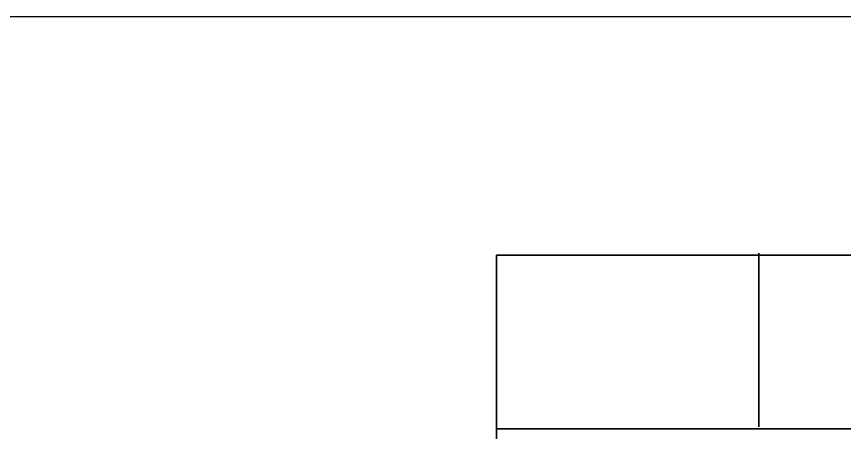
# Model space of a CAD drawing. Extents: x 0 to 297, y 0 to 210.
# Drawn here: x 106.7 to 202.1, y 49.6 to 97.6 of the extents above; entities that cross this region are included whole.
import ezdxf

# ---------------------------------------------------------------- set-up
doc = ezdxf.new("R2010")
doc.units = 0
doc.layers.add('TEXTO', color=3, linetype='Continuous')

msp = doc.modelspace()

# ---------------------------------------------------------------- linework, layer by layer
at = {"color": 7, "lineweight": 35}
for p, q in [((162, 70), (287, 70)), ((162, 10), (162, 70)), ((192.259445, 50.205864), (192.259445, 70.230988)), ((162, 50), (287, 50))]:
    msp.add_line(p, q, dxfattribs=at)
at = {"layer": 'TEXTO', "color": 7, "linetype": 'Continuous', "ltscale": 3}
msp.add_line((36.656273, 97.550271), (269.414208, 97.550271), dxfattribs=at)

doc.saveas('drawing.dxf')
